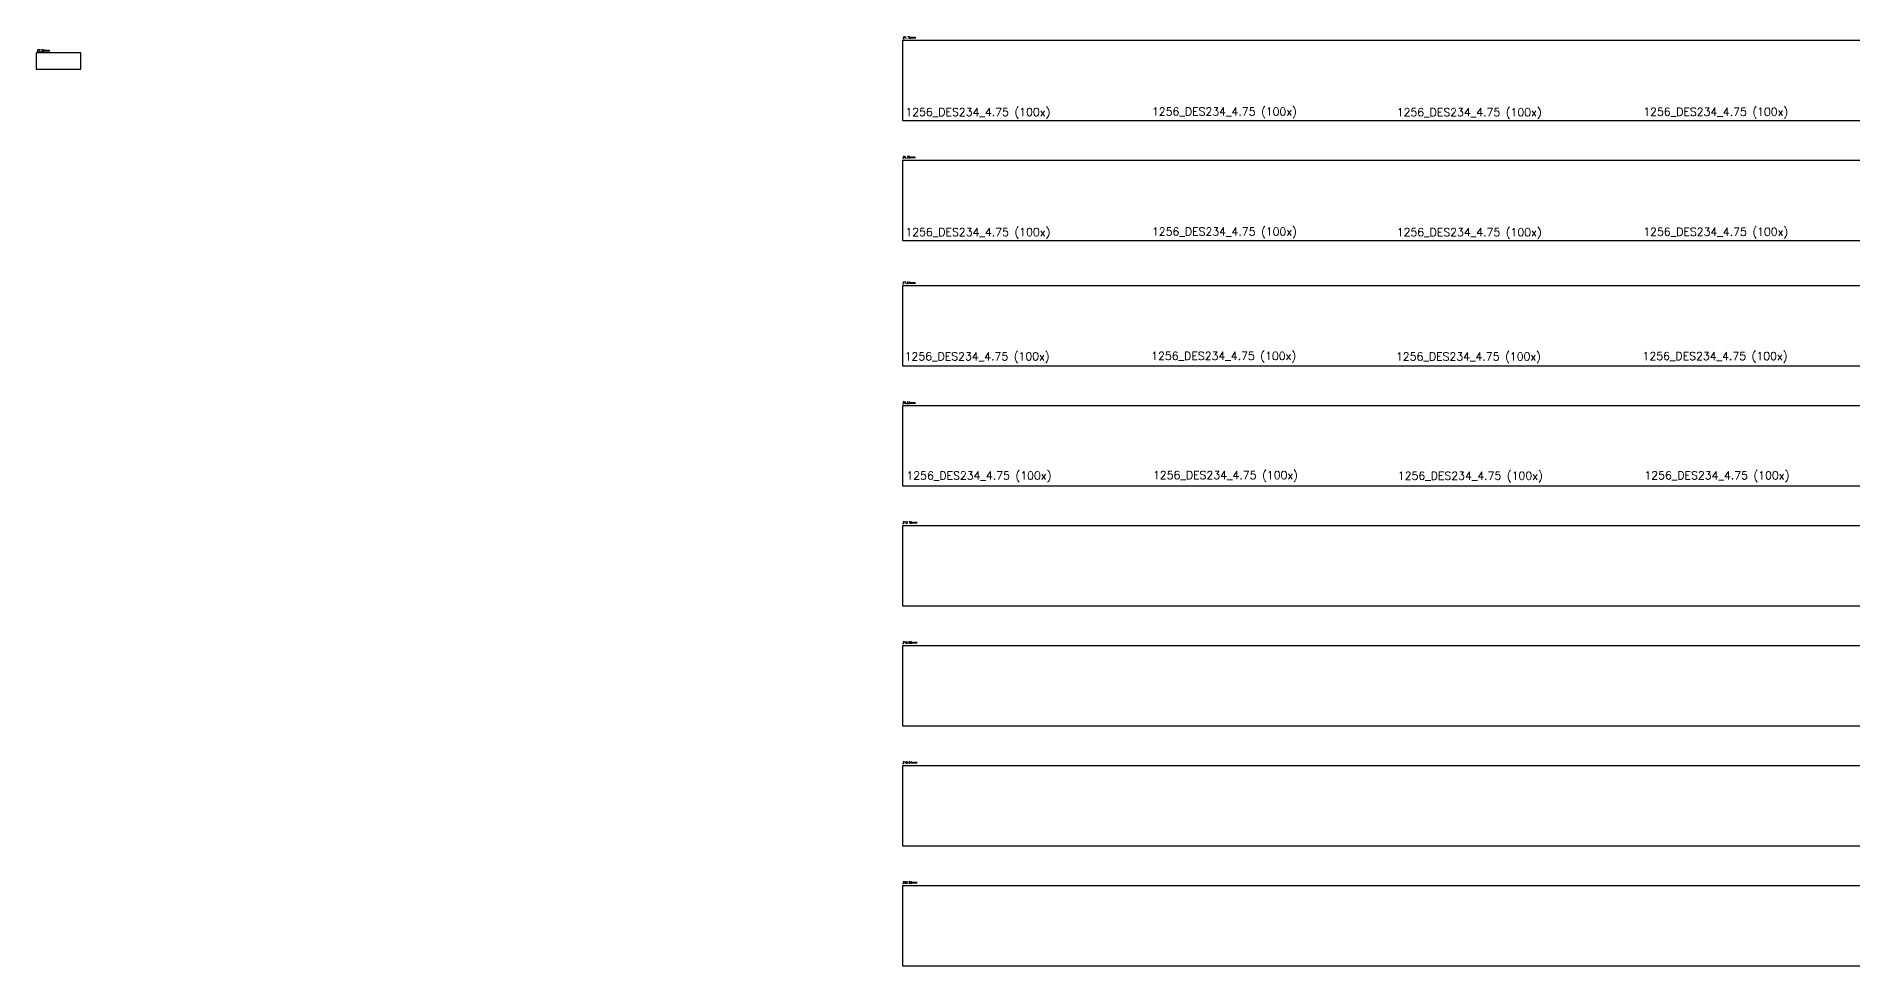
# Model space of a CAD drawing. Header units: millimetres. Extents: x 9334 to 102743, y -10636 to 13312.
# Drawn here: x 9334 to 32036, y -10636 to 984 of the extents above; entities that cross this region are included whole.
import ezdxf

# ---------------------------------------------------------------- set-up
doc = ezdxf.new("R2010")
doc.units = ezdxf.units.MM
doc.header["$MEASUREMENT"] = 0
for name, color, linetype in [('#1.50', 6, 'Continuous'), ('#12.70', 5, 'Continuous'), ('#15.88', 190, 'Continuous'), ('#19.04', 220, 'Continuous'), ('#22.22', 220, 'Continuous'), ('#4.75', 190, 'Continuous'), ('#6.35', 220, 'Continuous'), ('#7.94', 220, 'Continuous'), ('#9.53', 220, 'Continuous'), ('TEXTO', 3, 'Continuous')]:
    doc.layers.add(name, color=color, linetype=linetype)
doc.styles.add('ROMANS', font='romans')

msp = doc.modelspace()

# ---------------------------------------------------------------- linework, layer by layer
at = {"layer": '#1.50'}
msp.add_lwpolyline([(9334, 575), (9892, 575), (9892, 776), (9334, 776)], close=True, dxfattribs=at)
at = {"layer": '#12.70'}
msp.add_lwpolyline([(20160, -6136), (102699, -6136), (102699, -5136), (20160, -5136)], close=True, dxfattribs=at)
at = {"layer": '#15.88'}
msp.add_lwpolyline([(20160, -7636), (102699, -7636), (102699, -6636), (20160, -6636)], close=True, dxfattribs=at)
at = {"layer": '#19.04'}
msp.add_lwpolyline([(20160, -9136), (102699, -9136), (102699, -8136), (20160, -8136)], close=True, dxfattribs=at)
at = {"layer": '#22.22'}
msp.add_lwpolyline([(20160, -10636), (102699, -10636), (102699, -9636), (20160, -9636)], close=True, dxfattribs=at)
at = {"layer": '#4.75'}
msp.add_lwpolyline([(20160, -68), (102697, -68), (102697, 932), (20160, 932)], close=True, dxfattribs=at)
at = {"layer": '#6.35'}
msp.add_lwpolyline([(20160, -1568), (102699, -1568), (102699, -568), (20160, -568)], close=True, dxfattribs=at)
at = {"layer": '#7.94'}
msp.add_lwpolyline([(20160, -3136), (102699, -3136), (102699, -2136), (20160, -2136)], close=True, dxfattribs=at)
at = {"layer": '#9.53'}
msp.add_lwpolyline([(20160, -4636), (102699, -4636), (102699, -3636), (20160, -3636)], close=True, dxfattribs=at)

# ---------------------------------------------------------------- texts
at = {"layer": '#1.50', "style": 'ROMANS'}
msp.add_text('#2.25mm', height=25, dxfattribs=at).set_placement((9341, 795))
at = {"layer": '#12.70', "style": 'ROMANS'}
msp.add_text('#12.70mm', height=25, dxfattribs=at).set_placement((20160, -5109))
at = {"layer": '#15.88', "style": 'ROMANS'}
msp.add_text('#15.88mm', height=25, dxfattribs=at).set_placement((20160, -6609))
at = {"layer": '#19.04', "style": 'ROMANS'}
msp.add_text('#19.04mm', height=25, dxfattribs=at).set_placement((20160, -8109))
at = {"layer": '#22.22', "style": 'ROMANS'}
msp.add_text('#22.22mm', height=25, dxfattribs=at).set_placement((20160, -9609))
at = {"layer": '#4.75', "style": 'ROMANS'}
msp.add_text('#4.75mm', height=25, dxfattribs=at).set_placement((20166, 955))
at = {"layer": '#6.35', "style": 'ROMANS'}
msp.add_text('#6.35mm', height=25, dxfattribs=at).set_placement((20160, -541))
at = {"layer": '#7.94', "style": 'ROMANS'}
msp.add_text('#7.94mm', height=25, dxfattribs=at).set_placement((20160, -2109))
at = {"layer": '#9.53', "style": 'ROMANS'}
msp.add_text('#9.53mm', height=25, dxfattribs=at).set_placement((20160, -3609))
at = {"layer": 'TEXTO', "color": 4, "style": 'ROMANS'}
for p in [(20196, -12), (23278, -6), (26337, -15), (29419, -9), (20196, -1513), (23278, -1507), (26337, -1515), (29419, -1509), (20187, -3067), (23269, -3061), (26328, -3069), (29410, -3063), (20209, -4558), (23291, -4552), (26351, -4560), (29433, -4555)]:
    msp.add_text('1256_DES234_4.75 (100x)', height=100, dxfattribs=at).set_placement(p)

doc.saveas('drawing.dxf')
